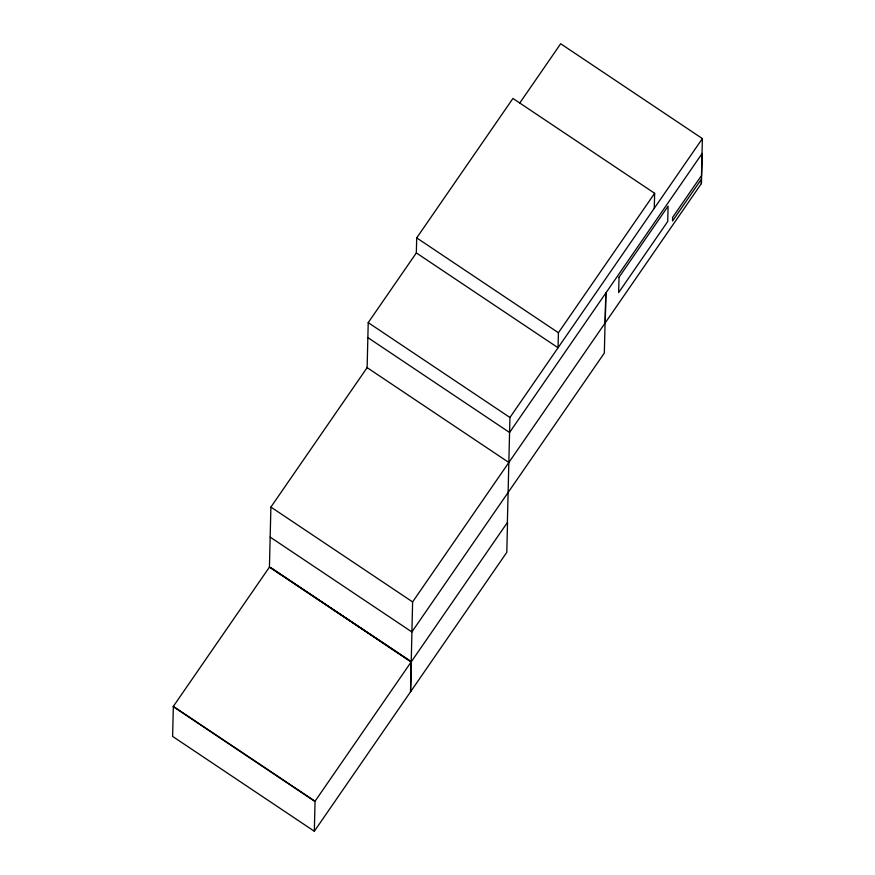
<?xml version="1.0" encoding="UTF-8"?>
<svg xmlns="http://www.w3.org/2000/svg" width="875" height="875" viewBox="0 0 875 875"><rect width="100%" height="100%" fill="white"/><g stroke="black" fill="none" stroke-linecap="round" stroke-linejoin="round"><path stroke-width="1.31" d="M654.27 208.316L654.642 193.298L512.936 98.459L416.708 237.902L416.336 252.919L368.222 322.634L367.128 367.631L270.9 507.073L269.434 567.131L411.141 661.981M314.322 831.25L315.055 801.216L173.348 706.377L172.616 736.411L314.322 831.25L506.789 552.333L507.533 522.298L314.891 801.456L173.184 706.606L269.587 566.902M367.861 337.597L509.567 432.491L702.177 153.431L701.444 183.466L412.606 601.923L410.55 691.808L411.305 661.752L270.725 567.667L411.283 661.773M507.369 522.539L509.939 417.484L702.384 138.589L560.678 43.75L519.553 103.348M654.642 193.298L558.414 332.741L558.053 347.758L416.336 252.919M605.795 293.005L604.33 353.062L411.873 631.947L270.167 537.108M605.216 322.908L605.959 292.873M701.291 183.652L701.4 179.167L672.525 221.003L672.613 217.394L701.488 175.558L702.384 138.589M416.708 237.902L558.414 332.741M368.222 322.634L509.939 417.484M367.128 367.631L508.834 462.47M270.9 507.073L412.606 601.923M619.019 277.277L618.647 292.6L667.723 221.484L668.095 206.161L619.019 277.277"/></g></svg>
